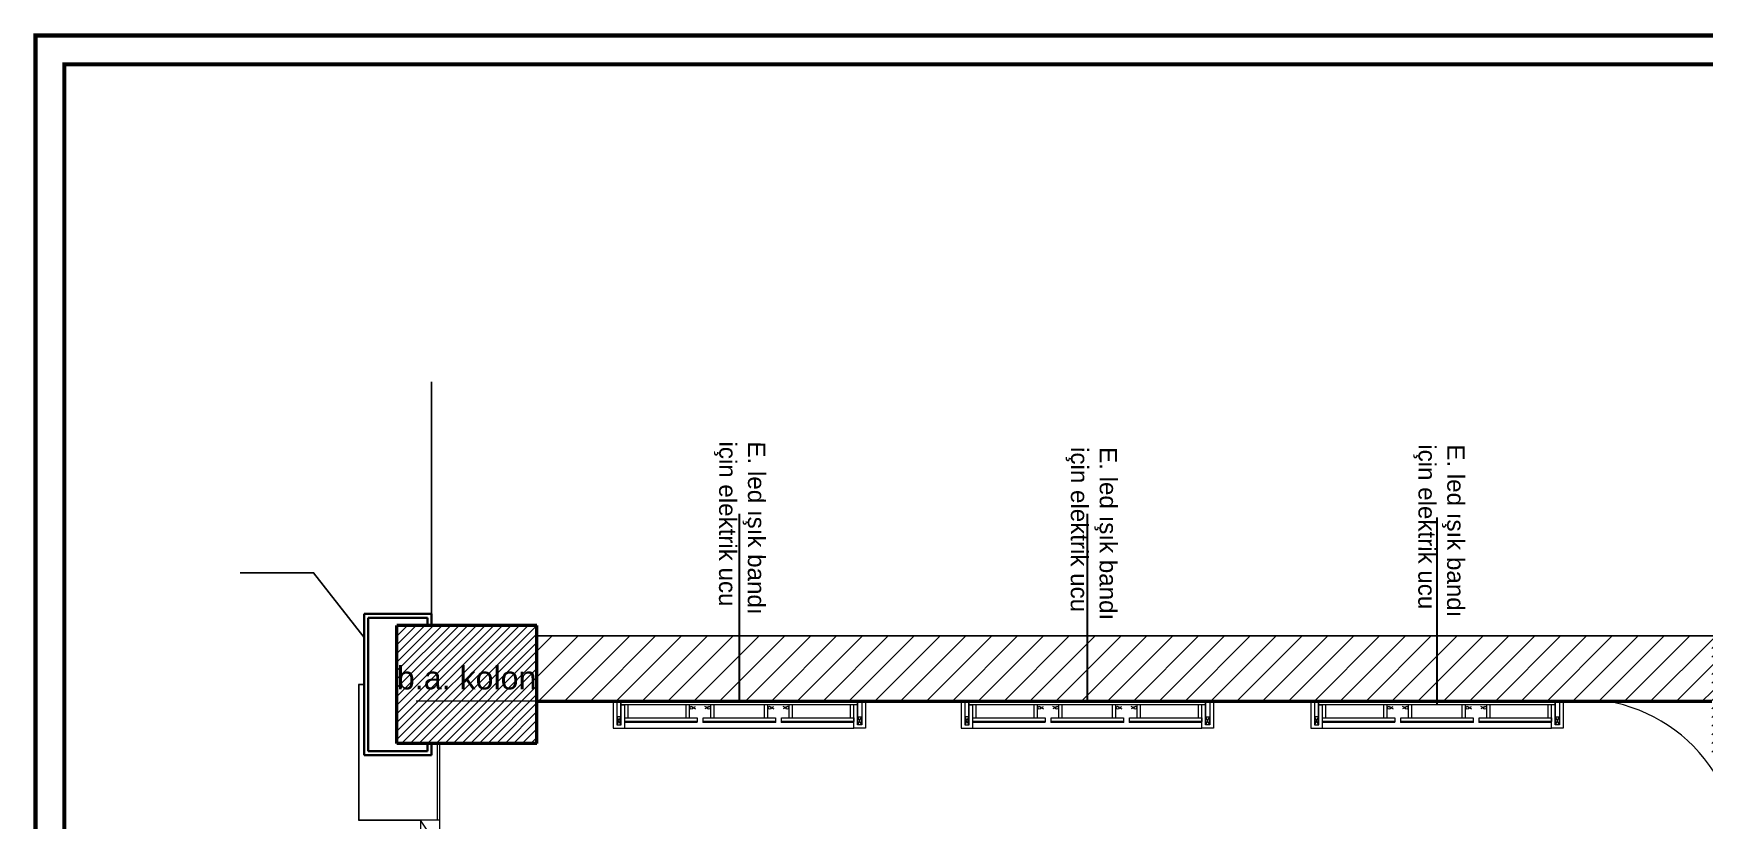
# Model space of a CAD drawing. Header units: millimetres. Extents: x 54215 to 67697, y 23496 to 56611.
# Drawn here: x 60161 to 61032, y 47584 to 47994 of the extents above; entities that cross this region are included whole.
import ezdxf

# ---------------------------------------------------------------- set-up
doc = ezdxf.new("R2010")
doc.units = ezdxf.units.MM
for name, color, linetype, lineweight in [('- 0.09', 9, 'Continuous', 9), ('- 0.35', 3, 'Continuous', 35), ('- 0.50', 30, 'Continuous', 50), ('no3_ahsap gorunus arka ince', 53, 'Continuous', 15), ('no3_kutu profil gorunus', 8, 'Continuous', 0), ('no3_kutuprofil kesit', 74, 'Continuous', 18), ('no3_mobilya aydınlatma', 50, 'Continuous', 13), ('no3_tefriş izdüşüm', 87, 'Continuous', 15), ('t_elektrik', 1, 'Continuous', 30)]:
    doc.layers.add(name, color=color, linetype=linetype, lineweight=lineweight)
doc.layers.add('0 rölöve', color=7, linetype='Continuous', true_color=0xf1380e)
doc.layers.add('no3_ahsap kesit on', color=7, linetype='Continuous', lineweight=20, true_color=0xfca103)
doc.layers.add('no3_alçıpan kesit', color=7, linetype='Continuous', lineweight=20, true_color=0xf5003d)
doc.styles.get("Standard").update_dxf_attribs({"font": 'arial.ttf'})

# ---------------------------------------------------------------- blocks, each defined once
blk = doc.blocks.new('asmakatplanblok')
at = {"layer": '- 0.09'}
h = blk.add_hatch(dxfattribs=at)
h.set_pattern_fill('ANSI31', color=256)
h.set_pattern_definition([(45, (61649.389, 25204.291), (-2.245064, 2.245064), [])])
h.paths.add_polyline_path([(62945, 26874.28), (62872, 26874.28), (62872, 26812.78), (62945, 26812.78)])
h.paths.add_polyline_path([(63630.5, 26869.78), (63557, 26869.78), (63557, 26808.28), (63630.5, 26808.28)])
h.paths.add_polyline_path([(64212, 26868.78), (64138.5, 26868.78), (64138.5, 26807.28), (64212, 26807.28)])
h.paths.add_polyline_path([(64209, 26081.28), (64136, 26081.28), (64136, 26019.78), (64209, 26019.78)])
h.paths.add_polyline_path([(63630.5, 26082.28), (63557.5, 26082.28), (63557.5, 26020.78), (63630.5, 26020.78)])
h.paths.add_polyline_path([(62945, 26076.28), (62872, 26076.28), (62872, 26014.78), (62945, 26014.78)])
h = blk.add_hatch(dxfattribs=at)
h.set_pattern_fill('ANSI31', color=256, scale=3)
h.set_pattern_definition([(45, (61649.389, 25204.291), (-6.735192, 6.735192), [])])
h.paths.add_polyline_path([(64394, 26197.68), (64394, 26174.39), (64406.24, 26174.39), (64406.24, 26197.68)])
h.paths.add_polyline_path([(64138.5, 26868.78), (63630.5, 26869.78), (63630.5, 26835.78), (64138.5, 26835.78)])
h.paths.add_polyline_path([(62945, 26019.78), (64136, 26019.78), (64136, 26051.28), (63630.5, 26051.28), (63630.5, 26020.78), (63557.5, 26020.78), (63557.5, 26051.28), (62945, 26051.28)])
h.paths.add_polyline_path([(63557, 26868.78), (62945, 26868.78), (62945, 26834.78), (63557, 26834.78)])
h.paths.add_polyline_path([(64209, 26019.78), (64433.02, 26019.78), (64433.02, 26868.78), (64212, 26868.78), (64212, 26831.78), (64347.5, 26831.78), (64347.5, 26823.28), (64394, 26823.28), (64394, 26085.78), (64372.06, 26085.78), (64372.06, 26051.28), (64209, 26051.28)])
at = {"layer": '- 0.35'}
for p, q in [((62890, 26880.28), (62855, 26880.28)), ((62855, 26880.28), (62855, 26806.78)), ((62888, 26878.28), (62857, 26878.28)), ((62857, 26878.28), (62857, 26808.78)), ((62888, 26878.28), (62888, 26874.28)), ((62890, 26880.28), (62890, 26874.28)), ((62890, 26806.78), (62855, 26806.78)), ((62888, 26808.78), (62857, 26808.78)), ((62888, 26812.78), (62888, 26808.78)), ((62890, 26812.78), (62890, 26806.78))]:
    blk.add_line(p, q, dxfattribs=at)
at = {"layer": '- 0.50'}
for p, q in [((62945, 26874.28), (62872, 26874.28)), ((62872, 26812.78), (62872, 26874.28)), ((62945, 26812.78), (62945, 26874.28)), ((62945, 26834.78), (63557, 26834.78)), ((62945, 26812.78), (62872, 26812.78))]:
    blk.add_line(p, q, dxfattribs=at)
for p, q in [((63028.55, 26823.88), (62990.76, 26823.88)), ((63028.55, 26824.28), (63028.55, 26823.88)), ((63209.85, 26823.88), (63172.06, 26823.88)), ((63209.85, 26824.28), (63209.85, 26823.88)), ((63392.01, 26823.88), (63354.21, 26823.88)), ((63392.01, 26824.28), (63392.01, 26823.88))]:
    blk.add_line(p, q)
for points in [[(63031.55, 26824.28), (63031.55, 26823.88), (63069.35, 26823.88), (63069.35, 26824.28)], [(63072.35, 26824.28), (63072.35, 26823.88), (63110.14, 26823.88)], [(63212.85, 26824.28), (63212.85, 26823.88), (63250.65, 26823.88), (63250.65, 26824.28)], [(63253.65, 26824.28), (63253.65, 26823.88), (63291.44, 26823.88)], [(63395.01, 26824.28), (63395.01, 26823.88), (63432.8, 26823.88), (63432.8, 26824.28)], [(63435.8, 26824.28), (63435.8, 26823.88), (63473.6, 26823.88)]]:
    blk.add_lwpolyline(points)
at = {"layer": '0 rölöve'}
blk.add_line((64138.5, 26868.78), (62945, 26868.78), dxfattribs=at)
blk.add_lwpolyline([(62855, 26867.99), (62828.68, 26901.72), (62790.44, 26901.72)], dxfattribs=at)
at = {"layer": 'no3_ahsap gorunus arka ince'}
for p, q in [((62990.76, 26820.78), (63110.14, 26820.78)), ((63172.06, 26820.78), (63291.44, 26820.78)), ((63354.21, 26820.78), (63473.6, 26820.78))]:
    blk.add_line(p, q, dxfattribs=at)
at = {"layer": 'no3_ahsap kesit on'}
for p, q in [((62984.76, 26834.78), (62986.56, 26834.78)), ((63111.94, 26834.78), (62988.96, 26834.78)), ((62988.96, 26832.98), (62988.96, 26834.78)), ((62988.96, 26832.98), (62990.76, 26832.98)), ((63111.94, 26832.98), (62988.96, 26832.98)), ((62990.76, 26826.08), (62990.76, 26832.98)), ((62992.56, 26826.08), (62992.56, 26832.98)), ((63022.75, 26826.08), (63022.75, 26832.98)), ((63024.55, 26826.08), (63024.55, 26832.98)), ((63035.55, 26826.08), (63035.55, 26832.98)), ((63037.35, 26826.08), (63037.35, 26832.98)), ((63063.55, 26826.08), (63063.55, 26832.98)), ((63065.35, 26826.08), (63065.35, 26832.98)), ((63076.35, 26826.08), (63076.35, 26832.98)), ((63078.15, 26826.08), (63078.15, 26832.98)), ((63108.34, 26826.08), (63108.34, 26832.98)), ((63111.94, 26832.98), (63110.14, 26832.98)), ((63110.14, 26826.08), (63110.14, 26832.98)), ((63111.94, 26832.98), (63111.94, 26834.78)), ((63116.14, 26834.78), (63114.34, 26834.78)), ((63166.06, 26834.78), (63167.86, 26834.78)), ((63293.24, 26834.78), (63170.26, 26834.78)), ((63170.26, 26832.98), (63170.26, 26834.78)), ((63170.26, 26832.98), (63172.06, 26832.98)), ((63293.24, 26832.98), (63170.26, 26832.98)), ((63172.06, 26826.08), (63172.06, 26832.98)), ((63173.86, 26826.08), (63173.86, 26832.98)), ((63204.05, 26826.08), (63204.05, 26832.98)), ((63205.85, 26826.08), (63205.85, 26832.98)), ((63216.85, 26826.08), (63216.85, 26832.98)), ((63218.65, 26826.08), (63218.65, 26832.98)), ((63244.85, 26826.08), (63244.85, 26832.98)), ((63246.65, 26826.08), (63246.65, 26832.98)), ((63257.65, 26826.08), (63257.65, 26832.98)), ((63259.45, 26826.08), (63259.45, 26832.98)), ((63289.64, 26826.08), (63289.64, 26832.98)), ((63293.24, 26832.98), (63291.44, 26832.98)), ((63291.44, 26826.08), (63291.44, 26832.98)), ((63293.24, 26832.98), (63293.24, 26834.78)), ((63297.44, 26834.78), (63295.64, 26834.78)), ((63348.21, 26834.78), (63350.01, 26834.78)), ((63475.4, 26834.78), (63352.41, 26834.78)), ((63352.41, 26832.98), (63352.41, 26834.78)), ((63352.41, 26832.98), (63354.21, 26832.98)), ((63475.4, 26832.98), (63352.41, 26832.98)), ((63354.21, 26826.08), (63354.21, 26832.98)), ((63356.01, 26826.08), (63356.01, 26832.98)), ((63386.21, 26826.08), (63386.21, 26832.98)), ((63388.01, 26826.08), (63388.01, 26832.98)), ((63399.01, 26826.08), (63399.01, 26832.98)), ((63400.81, 26826.08), (63400.81, 26832.98)), ((63427, 26826.08), (63427, 26832.98)), ((63428.8, 26826.08), (63428.8, 26832.98)), ((63439.8, 26826.08), (63439.8, 26832.98)), ((63441.6, 26826.08), (63441.6, 26832.98)), ((63471.8, 26826.08), (63471.8, 26832.98)), ((63475.4, 26832.98), (63473.6, 26832.98)), ((63473.6, 26826.08), (63473.6, 26832.98)), ((63475.4, 26832.98), (63475.4, 26834.78)), ((63479.6, 26834.78), (63477.8, 26834.78))]:
    blk.add_line(p, q, dxfattribs=at)
for points in [[(62984.76, 26834.78), (62984.76, 26820.78), (62990.76, 26820.78), (62990.76, 26832.98)], [(62986.56, 26834.78), (62986.56, 26822.58), (62988.96, 26822.58), (62988.96, 26832.98)], [(63116.14, 26834.78), (63116.14, 26820.78), (63110.14, 26820.78), (63110.14, 26832.98)], [(63114.34, 26834.78), (63114.34, 26822.58), (63111.94, 26822.58), (63111.94, 26832.98)], [(63166.06, 26834.78), (63166.06, 26820.78), (63172.06, 26820.78), (63172.06, 26832.98)], [(63167.86, 26834.78), (63167.86, 26822.58), (63170.26, 26822.58), (63170.26, 26832.98)], [(63297.44, 26834.78), (63297.44, 26820.78), (63291.44, 26820.78), (63291.44, 26832.98)], [(63295.64, 26834.78), (63295.64, 26822.58), (63293.24, 26822.58), (63293.24, 26832.98)], [(63348.21, 26834.78), (63348.21, 26820.78), (63354.21, 26820.78), (63354.21, 26832.98)], [(63350.01, 26834.78), (63350.01, 26822.58), (63352.41, 26822.58), (63352.41, 26832.98)], [(63479.6, 26834.78), (63479.6, 26820.78), (63473.6, 26820.78), (63473.6, 26832.98)], [(63477.8, 26834.78), (63477.8, 26822.58), (63475.4, 26822.58), (63475.4, 26832.98)]]:
    blk.add_lwpolyline(points, dxfattribs=at)
for points in [[(62990.76, 26826.08), (63028.55, 26826.08), (63028.55, 26824.28), (62990.76, 26824.28)], [(63031.55, 26826.08), (63069.35, 26826.08), (63069.35, 26824.28), (63031.55, 26824.28)], [(63072.35, 26826.08), (63110.14, 26826.08), (63110.14, 26824.28), (63072.35, 26824.28)], [(63172.06, 26826.08), (63209.85, 26826.08), (63209.85, 26824.28), (63172.06, 26824.28)], [(63212.85, 26826.08), (63250.65, 26826.08), (63250.65, 26824.28), (63212.85, 26824.28)], [(63253.65, 26826.08), (63291.44, 26826.08), (63291.44, 26824.28), (63253.65, 26824.28)], [(63354.21, 26826.08), (63392.01, 26826.08), (63392.01, 26824.28), (63354.21, 26824.28)], [(63395.01, 26826.08), (63432.8, 26826.08), (63432.8, 26824.28), (63395.01, 26824.28)], [(63435.8, 26826.08), (63473.6, 26826.08), (63473.6, 26824.28), (63435.8, 26824.28)]]:
    blk.add_lwpolyline(points, close=True, dxfattribs=at)
at = {"layer": 'no3_alçıpan kesit'}
for p, q in [((62893.13, 26772.78), (62893.13, 26812.78)), ((62894.33, 26772.78), (62894.33, 26812.78))]:
    blk.add_line(p, q, dxfattribs=at)
at = {"layer": 'no3_kutu profil gorunus'}
for p, q in [((62988.76, 26826.58), (62988.76, 26834.78)), ((63112.14, 26826.58), (63112.14, 26834.78)), ((63170.06, 26826.58), (63170.06, 26834.78)), ((63293.44, 26826.58), (63293.44, 26834.78)), ((63352.21, 26826.58), (63352.21, 26834.78)), ((63475.6, 26826.58), (63475.6, 26834.78))]:
    blk.add_line(p, q, dxfattribs=at)
at = {"layer": 'no3_kutuprofil kesit'}
for p, q in [((62986.76, 26822.58), (62988.76, 26826.58)), ((62988.76, 26822.58), (62986.76, 26826.58)), ((62988.76, 26826.58), (62988.76, 26826.58)), ((63114.14, 26822.58), (63112.14, 26826.58)), ((63112.14, 26826.58), (63112.14, 26826.58)), ((63112.14, 26822.58), (63114.14, 26826.58)), ((63168.06, 26822.58), (63170.06, 26826.58)), ((63170.06, 26822.58), (63168.06, 26826.58)), ((63170.06, 26826.58), (63170.06, 26826.58)), ((63295.44, 26822.58), (63293.44, 26826.58)), ((63293.44, 26826.58), (63293.44, 26826.58)), ((63293.44, 26822.58), (63295.44, 26826.58)), ((63350.21, 26822.58), (63352.21, 26826.58)), ((63352.21, 26822.58), (63350.21, 26826.58)), ((63352.21, 26826.58), (63352.21, 26826.58)), ((63477.6, 26822.58), (63475.6, 26826.58)), ((63475.6, 26826.58), (63475.6, 26826.58)), ((63475.6, 26822.58), (63477.6, 26826.58)), ((62852, 26772.78), (62883.8, 26772.78)), ((62894.33, 26757.78), (62884.33, 26772.78))]:
    blk.add_line(p, q, dxfattribs=at)
for points in [[(62855, 26843.53), (62852, 26843.53), (62852, 26772.78), (62884.33, 26772.78)], [(62855, 26843.33), (62852.2, 26843.33), (62852.2, 26772.98), (62884.33, 26772.98)]]:
    blk.add_lwpolyline(points, dxfattribs=at)
for points in [[(62986.76, 26822.58), (62988.76, 26822.58), (62988.76, 26826.58), (62986.76, 26826.58)], [(63114.14, 26822.58), (63112.14, 26822.58), (63112.14, 26826.58), (63114.14, 26826.58)], [(63168.06, 26822.58), (63170.06, 26822.58), (63170.06, 26826.58), (63168.06, 26826.58)], [(63295.44, 26822.58), (63293.44, 26822.58), (63293.44, 26826.58), (63295.44, 26826.58)], [(63350.21, 26822.58), (63352.21, 26822.58), (63352.21, 26826.58), (63350.21, 26826.58)], [(63477.6, 26822.58), (63475.6, 26822.58), (63475.6, 26826.58), (63477.6, 26826.58)], [(62884.33, 26757.78), (62894.33, 26757.78), (62894.33, 26772.78), (62884.33, 26772.78)]]:
    blk.add_lwpolyline(points, close=True, dxfattribs=at)
at = {"layer": 'no3_mobilya aydınlatma'}
for p, q in [((63026.51, 26831.57), (63027.64, 26832.04)), ((63026.51, 26831.28), (63027.68, 26830.8)), ((63033.6, 26831.28), (63032.43, 26830.8)), ((63033.6, 26831.57), (63032.47, 26832.04)), ((63067.31, 26831.57), (63068.44, 26832.04)), ((63067.31, 26831.28), (63068.47, 26830.8)), ((63074.4, 26831.28), (63073.23, 26830.8)), ((63074.4, 26831.57), (63073.26, 26832.04)), ((63207.81, 26831.57), (63208.95, 26832.04)), ((63207.81, 26831.28), (63208.98, 26830.8)), ((63214.9, 26831.28), (63213.74, 26830.8)), ((63214.9, 26831.57), (63213.77, 26832.04)), ((63248.61, 26831.57), (63249.74, 26832.04)), ((63248.61, 26831.28), (63249.77, 26830.8)), ((63255.7, 26831.28), (63254.53, 26830.8)), ((63255.7, 26831.57), (63254.56, 26832.04)), ((63389.97, 26831.57), (63391.1, 26832.04)), ((63389.97, 26831.28), (63391.13, 26830.8)), ((63397.06, 26831.28), (63395.89, 26830.8)), ((63397.06, 26831.57), (63395.92, 26832.04)), ((63430.76, 26831.57), (63431.89, 26832.04)), ((63430.76, 26831.28), (63431.93, 26830.8)), ((63437.85, 26831.28), (63436.68, 26830.8)), ((63437.85, 26831.57), (63436.72, 26832.04))]:
    blk.add_line(p, q, dxfattribs=at)
for centre in [(63025.4, 26831.4), (63034.71, 26831.4), (63066.2, 26831.4), (63075.5, 26831.4), (63206.7, 26831.4), (63216.01, 26831.4), (63247.5, 26831.4), (63256.8, 26831.4), (63388.86, 26831.4), (63398.16, 26831.4), (63429.65, 26831.4), (63438.96, 26831.4)]:
    blk.add_circle(centre, 0.773, dxfattribs=at)
at = {"layer": 'no3_tefriş izdüşüm'}
blk.add_lwpolyline([(63568.37, 26731.51), (63568.37, 26731.51, 0.443741), (63502.5, 26834.78), (62882, 26834.78)], format="xyb", dxfattribs=at)
at = {"layer": '0 rölöve'}
blk.add_text('b.a. kolon', height=12, dxfattribs=at).set_placement((62872.06, 26840.97))

msp = doc.modelspace()

# ---------------------------------------------------------------- linework, layer by layer
at = {"color": 252, "const_width": 2.135}
for points in [[(62947.87, 46193.342), (60162.092, 46193.342), (60162.092, 47993.342), (62947.87, 47993.342), (62947.87, 46854.293, -0.4142136), (62922.784, 46829.207), (62543.978, 46829.207, 0.4142136), (62533.943, 46819.172), (62533.943, 46575.335, 0.4142136), (62543.978, 46565.3), (62922.784, 46565.3, -0.4142136), (62947.87, 46540.214), (62947.87, 46193.342)], [(62932.819, 46854.293, -0.4142136), (62922.784, 46844.259), (62543.978, 46844.259, 0.4142136), (62518.891, 46819.172), (62518.891, 46575.335, 0.4142136), (62543.978, 46550.248), (62922.784, 46550.248, -0.4142136), (62932.819, 46540.214), (62932.819, 46208.394), (60177.144, 46208.394), (60177.144, 47978.29), (62932.819, 47978.29), (62932.819, 46854.293)]]:
    msp.add_lwpolyline(points, format="xyb", dxfattribs=at)
at = {"layer": '0 rölöve'}
for p, q in [((60368.336, 47692.095), (60368.336, 47812.929)), ((61034.836, 47646.595), (60488.336, 47646.595))]:
    msp.add_line(p, q, dxfattribs=at)
at = {"layer": 't_elektrik'}
for p, q in [((60528.787, 47646.595), (60528.787, 47744.128)), ((60710.087, 47646.595), (60710.087, 47744.128)), ((60892.241, 47644.795), (60892.241, 47742.328))]:
    msp.add_line(p, q, dxfattribs=at)

# ---------------------------------------------------------------- block references
msp.add_blockref('asmakatplanblok', (-2521.664, 20811.813))

# ---------------------------------------------------------------- texts
at = {"layer": 't_elektrik', "char_height": 9, "width": 385.55893, "attachment_point": 1, "rotation": 269.908191}
for insert in [(60542.323, 47781.861, 0.001), (60906.625, 47780.396, 0.001), (60725.573, 47778.931, 0.001)]:
    msp.add_mtext('E. led ışık bandı \\Piçin elektrik ucu', dxfattribs=dict(at, insert=insert))

doc.saveas('drawing.dxf')
